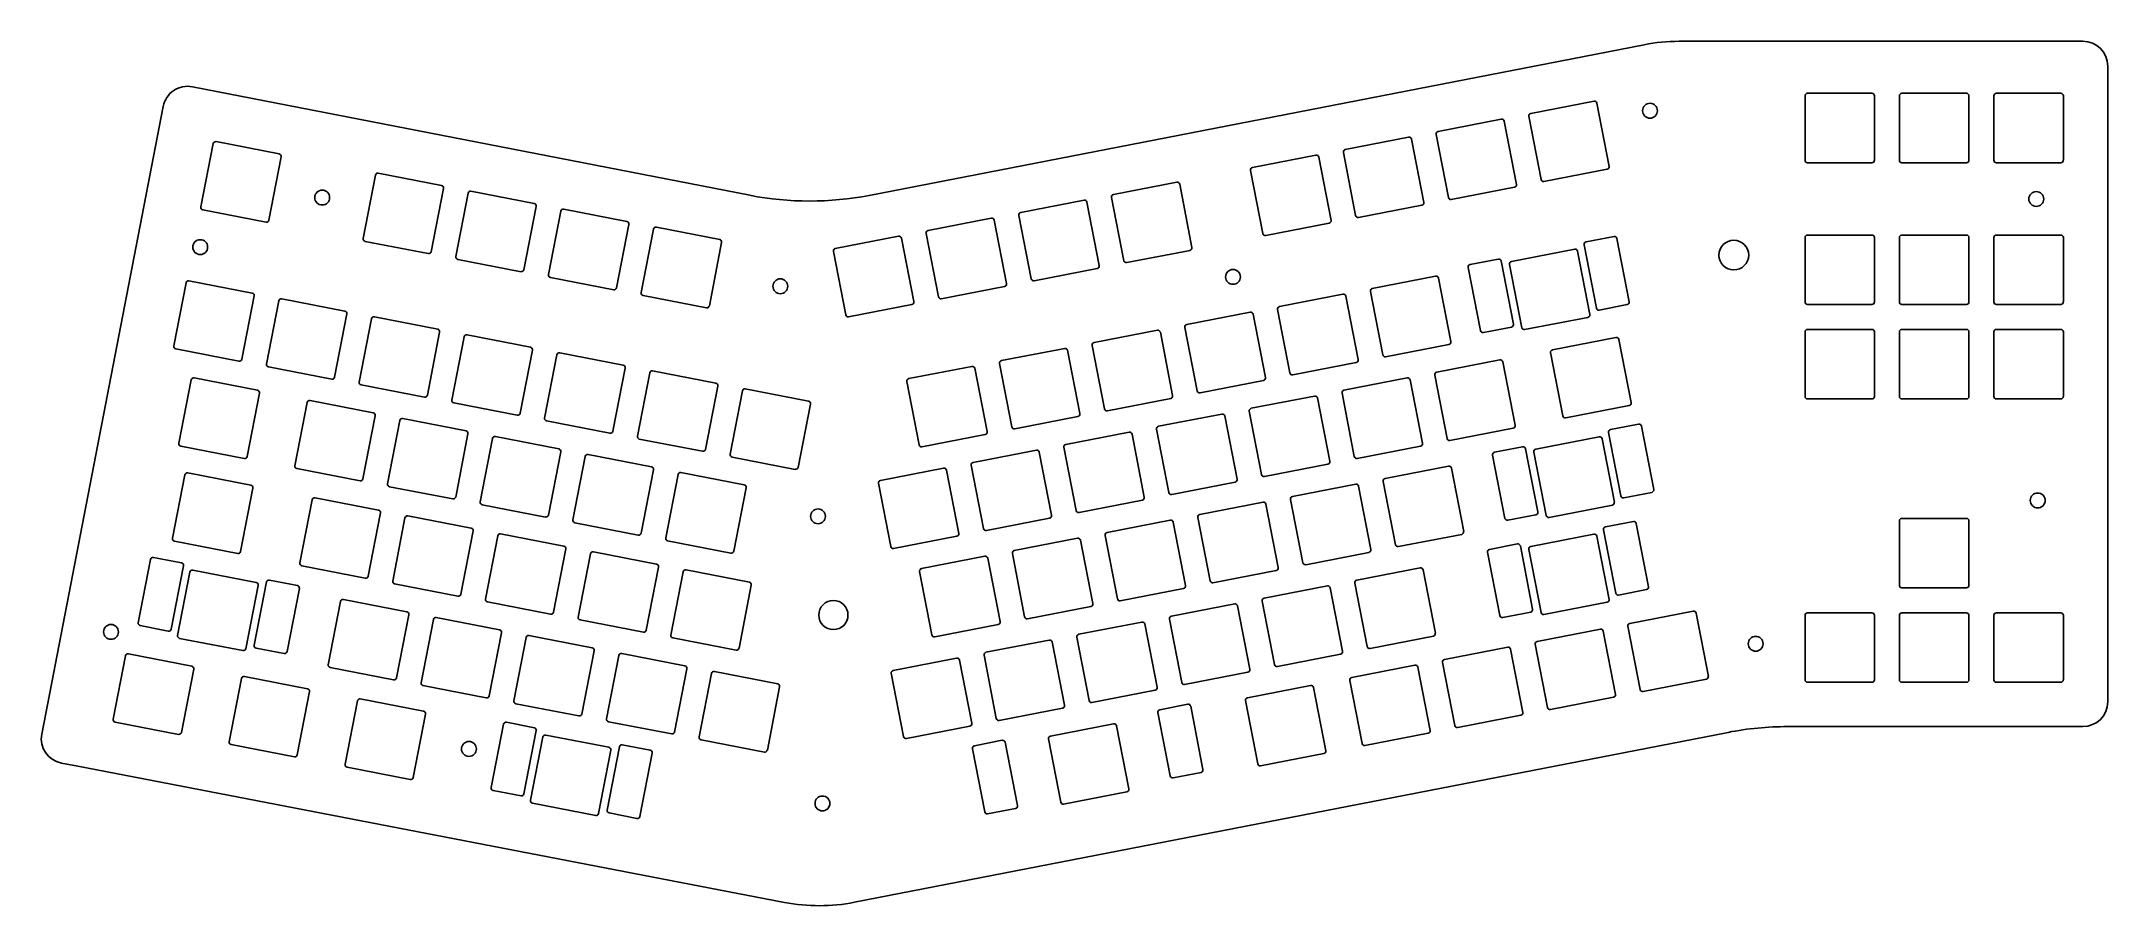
# Model space of a CAD drawing. Extents: x 101 to 518, y -308 to -134.
import ezdxf

# ---------------------------------------------------------------- set-up
doc = ezdxf.new("R2010")
doc.units = 0
doc.layers.add('BLACK', color=7, linetype='CONTINUOUS')

msp = doc.modelspace()

# ---------------------------------------------------------------- linework, layer by layer
at = {"layer": 'BLACK', "linetype": 'CONTINUOUS'}
for p, q in [((424.711961, -134.376322), (268.442894, -164.75692)), ((431.773007, -133.696311), (513.20974, -133.696311)), ((518.20974, -141.696311), (518.20974, -138.696311)), ((244.377337, -164.753061), (131.923203, -142.853183)), ((414.613744, -145.752447), (401.85259, -148.232964)), ((457.167648, -144.681553), (457.167648, -157.681553)), ((470.667648, -144.181553), (457.667648, -144.181553)), ((471.167648, -157.681553), (471.167648, -144.681553)), ((476.217648, -144.681553), (476.217648, -157.681553)), ((489.717648, -144.181553), (476.717648, -144.181553)), ((490.217648, -157.681553), (490.217648, -144.681553)), ((495.267648, -144.681553), (495.267648, -157.681553)), ((508.767648, -144.181553), (495.767648, -144.181553)), ((509.267648, -157.681553), (509.267648, -144.681553)), ((518.20974, -141.696311), (518.20974, -265.496311)), ((101.55841, -273.39485), (126.058534, -146.810875)), ((395.913747, -149.387358), (383.152593, -151.867875)), ((398.980482, -162.543921), (396.499965, -149.782767)), ((401.457181, -148.819182), (403.937698, -161.580336)), ((417.680479, -158.90901), (415.199962, -146.147856)), ((149.457701, -156.411514), (136.696547, -153.930997)), ((377.213749, -153.022269), (364.452595, -155.502786)), ((380.280484, -166.178832), (377.799967, -153.417678)), ((382.757184, -152.454093), (385.237701, -165.215247)), ((136.110329, -154.326406), (133.629812, -167.08756)), ((147.372593, -169.758886), (149.85311, -156.997732)), ((358.513751, -156.657181), (345.752597, -159.137698)), ((361.580486, -169.813744), (359.099969, -157.05259)), ((364.057186, -156.089004), (366.537703, -168.850158)), ((457.667648, -158.181553), (470.667648, -158.181553)), ((476.717648, -158.181553), (489.717648, -158.181553)), ((495.767648, -158.181553), (508.767648, -158.181553)), ((168.835325, -160.687501), (166.354808, -173.448655)), ((182.182697, -162.772609), (169.421543, -160.292092)), ((330.463754, -162.109548), (317.7026, -164.590065)), ((333.530489, -175.266111), (331.049972, -162.504957)), ((345.357188, -159.723916), (347.837705, -172.48507)), ((404.523916, -161.975745), (417.28507, -159.495228)), ((180.097589, -176.119981), (182.578106, -163.358827)), ((187.535323, -164.322413), (185.054806, -177.083567)), ((200.882695, -166.407521), (188.121541, -163.927004)), ((311.763756, -165.744459), (299.002602, -168.224976)), ((314.830491, -178.901022), (312.349974, -166.139868)), ((317.307191, -165.176283), (319.787708, -177.937437)), ((385.823919, -165.610656), (398.585073, -163.130139)), ((134.025221, -167.673778), (146.786375, -170.154295)), ((198.797587, -179.754893), (201.278104, -166.993739)), ((206.235321, -167.957324), (203.754804, -180.718478)), ((219.582693, -170.042432), (206.821539, -167.561915)), ((217.497585, -183.389804), (219.978102, -170.62865)), ((293.063758, -169.379371), (280.302604, -171.859888)), ((296.130493, -182.535934), (293.649976, -169.77478)), ((298.607193, -168.811194), (301.08771, -181.572348)), ((348.423923, -172.880479), (361.185077, -170.399962)), ((367.123921, -169.245567), (379.885075, -166.76505)), ((166.750217, -174.034873), (179.511371, -176.51539)), ((224.935318, -171.592235), (222.454801, -184.353389)), ((238.28269, -173.677343), (225.521536, -171.196826)), ((236.197582, -187.024715), (238.678099, -174.263561)), ((274.363761, -173.014282), (261.602607, -175.494799)), ((277.430496, -186.170845), (274.949979, -173.409691)), ((279.907195, -172.446106), (282.387712, -185.20726)), ((415.095155, -187.502657), (412.614638, -174.741504)), ((418.654404, -173.058134), (413.010047, -174.155286)), ((421.721139, -186.214697), (419.240622, -173.453543)), ((457.167648, -173.256553), (457.167648, -186.256553)), ((470.667648, -172.756553), (457.667648, -172.756553)), ((471.167648, -186.256553), (471.167648, -173.256553)), ((476.217648, -173.256553), (476.217648, -186.256553)), ((489.717648, -172.756553), (476.717648, -172.756553)), ((490.217648, -186.256553), (490.217648, -173.256553)), ((495.267648, -173.256553), (495.267648, -186.256553)), ((508.767648, -172.756553), (495.767648, -172.756553)), ((509.267648, -186.256553), (509.267648, -173.256553)), ((185.450215, -177.669785), (198.211369, -180.150302)), ((261.207198, -176.081017), (263.687715, -188.842171)), ((320.373926, -178.332846), (333.13508, -175.852329)), ((395.279406, -177.601773), (389.63505, -178.698925)), ((398.346141, -190.758336), (395.865624, -177.997181)), ((397.55955, -178.686634), (400.040067, -191.447788)), ((410.716113, -175.619899), (397.954959, -178.100416)), ((413.782848, -188.776462), (411.302331, -176.015308)), ((130.657962, -182.376403), (128.177445, -195.137557)), ((144.005334, -184.461511), (131.24418, -181.980994)), ((204.150213, -181.304696), (216.911367, -183.785213)), ((282.97393, -185.602669), (295.735084, -183.122152)), ((301.673928, -181.967757), (314.435082, -179.48724)), ((382.666116, -181.072266), (369.904962, -183.552783)), ((385.732851, -194.228829), (383.252334, -181.467675)), ((391.721347, -192.046065), (389.239641, -179.285143)), ((141.920226, -197.808883), (144.400743, -185.047729)), ((149.35796, -186.011314), (146.877443, -198.772468)), ((162.705332, -188.096422), (149.944178, -185.615905)), ((222.85021, -184.939607), (235.611364, -187.420124)), ((264.273933, -189.23758), (277.035087, -186.757063)), ((363.966118, -184.707178), (351.204964, -187.187695)), ((367.032853, -197.863741), (364.552336, -185.102587)), ((369.509553, -184.139001), (371.99007, -196.900155)), ((421.32573, -186.800915), (415.681373, -187.898066)), ((457.667648, -186.756553), (470.667648, -186.756553)), ((476.717648, -186.756553), (489.717648, -186.756553)), ((495.767648, -186.756553), (508.767648, -186.756553)), ((160.620224, -201.443794), (163.100741, -188.68264)), ((168.057957, -189.646226), (165.57744, -202.40738)), ((181.405329, -191.731334), (168.644175, -189.250817)), ((332.109557, -191.408824), (334.590074, -204.169978)), ((345.26612, -188.342089), (332.504966, -190.822606)), ((348.332855, -201.498652), (345.852338, -188.737498)), ((350.809555, -187.773913), (353.290072, -200.535067)), ((397.950732, -191.344554), (392.307565, -192.441475)), ((400.626285, -191.843197), (413.387439, -189.36268)), ((128.572854, -195.723775), (141.334008, -198.204292)), ((179.320221, -205.078706), (181.800738, -192.317552)), ((186.757955, -193.281137), (184.277438, -206.042291)), ((200.105327, -195.366245), (187.344173, -192.885728)), ((307.866124, -195.611912), (295.10497, -198.092429)), ((313.409559, -195.043735), (315.890076, -207.804889)), ((326.566122, -191.977), (313.804968, -194.457517)), ((329.632857, -205.133563), (327.15234, -192.372409)), ((372.576288, -197.295564), (385.337442, -194.815047)), ((419.026023, -193.411169), (406.264869, -195.891686)), ((422.092758, -206.567732), (419.612241, -193.806578)), ((457.167648, -192.306553), (457.167648, -205.306553)), ((470.667648, -191.806553), (457.667648, -191.806553)), ((471.167648, -205.306553), (471.167648, -192.306553)), ((476.217648, -192.306553), (476.217648, -205.306553)), ((489.717648, -191.806553), (476.717648, -191.806553)), ((490.217648, -205.306553), (490.217648, -192.306553)), ((495.267648, -192.306553), (495.267648, -205.306553)), ((508.767648, -191.806553), (495.767648, -191.806553)), ((509.267648, -205.306553), (509.267648, -192.306553)), ((147.272852, -199.358686), (160.034006, -201.839203)), ((198.020219, -208.713617), (200.500736, -195.952463)), ((205.457953, -196.916048), (202.977436, -209.677202)), ((218.805325, -199.001156), (206.044171, -196.520639)), ((216.720217, -212.348528), (219.200734, -199.587374)), ((289.166127, -199.246823), (276.404973, -201.72734)), ((292.232862, -212.403386), (289.752345, -199.642232)), ((294.709561, -198.678647), (297.190078, -211.439801)), ((310.932859, -208.768475), (308.452342, -196.007321)), ((353.87629, -200.930476), (366.637444, -198.449959)), ((395.651026, -197.954808), (382.889872, -200.435325)), ((398.717761, -211.111371), (396.237244, -198.350217)), ((405.86946, -196.477904), (408.349977, -209.239058)), ((131.69805, -201.985129), (129.217533, -214.746283)), ((145.045422, -204.070237), (132.284268, -201.58972)), ((165.972849, -202.993598), (178.734003, -205.474115)), ((224.157951, -200.55096), (221.677434, -213.312114)), ((237.505323, -202.636068), (224.744169, -200.155551)), ((235.420215, -215.98344), (237.900732, -203.222286)), ((242.857949, -204.185871), (240.377432, -216.947025)), ((256.205321, -206.270979), (243.444167, -203.790462)), ((276.009564, -202.313558), (278.490081, -215.074712)), ((335.176292, -204.565387), (347.937446, -202.08487)), ((376.951028, -201.58972), (364.189874, -204.070237)), ((380.017763, -214.746283), (377.537246, -201.985129)), ((382.494463, -201.021543), (384.97498, -213.782697)), ((142.960314, -217.417609), (145.440831, -204.656455)), ((155.073047, -206.528768), (152.59253, -219.289922)), ((168.420419, -208.613876), (155.659265, -206.133359)), ((184.672847, -206.628509), (197.434001, -209.109026)), ((254.120213, -219.618351), (256.60073, -206.857197)), ((316.476294, -208.200298), (329.237448, -205.719781)), ((345.094467, -208.291366), (347.574984, -221.05252)), ((358.25103, -205.224631), (345.489876, -207.705148)), ((361.317765, -218.381194), (358.837248, -205.62004)), ((363.794465, -204.656455), (366.274982, -217.417609)), ((408.936195, -209.634467), (421.697349, -207.15395)), ((457.667648, -205.806553), (470.667648, -205.806553)), ((476.717648, -205.806553), (489.717648, -205.806553)), ((495.767648, -205.806553), (508.767648, -205.806553)), ((166.335311, -221.961248), (168.815828, -209.200094)), ((173.773045, -210.163679), (171.292528, -222.924833)), ((187.120417, -212.248787), (174.359263, -209.76827)), ((203.372845, -210.26342), (216.133999, -212.743937)), ((297.776296, -211.83521), (310.53745, -209.354693)), ((320.851035, -212.494454), (308.089881, -214.974971)), ((326.39447, -211.926277), (328.874987, -224.687431)), ((339.551033, -208.859542), (326.789879, -211.340059)), ((342.617768, -222.016105), (340.137251, -209.254951)), ((385.561198, -214.178106), (398.322352, -211.697589)), ((423.586727, -210.912494), (417.94237, -212.009646)), ((426.653462, -224.069057), (424.172945, -211.307903)), ((129.612942, -215.332501), (142.374096, -217.813018)), ((185.035309, -225.596159), (187.515826, -212.835005)), ((192.473043, -213.798591), (189.992526, -226.559745)), ((205.820415, -215.883699), (193.059261, -213.403182)), ((203.735307, -229.231071), (206.215824, -216.469917)), ((222.072843, -213.898332), (234.833997, -216.378849)), ((279.076299, -215.470121), (291.837453, -212.989604)), ((302.151037, -216.129365), (289.389883, -218.609882)), ((305.217772, -229.285928), (302.737255, -216.524774)), ((307.694472, -215.561189), (310.174989, -228.322343)), ((323.91777, -225.651017), (321.437253, -212.889863)), ((366.8612, -217.813018), (379.622354, -215.332501)), ((400.211729, -215.456133), (394.567373, -216.553285)), ((403.278464, -228.612696), (400.797947, -215.851541)), ((402.491873, -216.540994), (404.97239, -229.302148)), ((415.648436, -213.474259), (402.887282, -215.954776)), ((418.715171, -226.630822), (416.234654, -213.869668)), ((420.027478, -225.357017), (417.546961, -212.595864)), ((143.74801, -223.224598), (130.986856, -220.744081)), ((152.987939, -219.87614), (165.749093, -222.356657)), ((211.173041, -217.433502), (208.692524, -230.194656)), ((224.520413, -219.51861), (211.759259, -217.038093)), ((222.435305, -232.865982), (224.915822, -220.104828)), ((243.22041, -223.153521), (230.459256, -220.673004)), ((240.772841, -217.533243), (253.533995, -220.01376)), ((283.451039, -219.764277), (270.689885, -222.244794)), ((286.517774, -232.92084), (284.037257, -220.159686)), ((288.994474, -219.1961), (291.474991, -231.957254)), ((348.161202, -221.447929), (360.922356, -218.967412)), ((385.260939, -219.38099), (372.499785, -221.861507)), ((388.327674, -232.537553), (385.847157, -219.776399)), ((396.65367, -229.900425), (394.171964, -217.139503)), ((130.400638, -221.13949), (127.920121, -233.900644)), ((141.662902, -236.57197), (144.143419, -223.810816)), ((171.687937, -223.511051), (184.449091, -225.991568)), ((229.873038, -221.068413), (227.392521, -233.829567)), ((241.135302, -236.500893), (243.615819, -223.739739)), ((270.294476, -222.831012), (272.774993, -235.592166)), ((329.461205, -225.08284), (342.222359, -222.602323)), ((366.560941, -223.015901), (353.799787, -225.496418)), ((369.627676, -236.172464), (367.147159, -223.41131)), ((372.104376, -222.447725), (374.584893, -235.208879)), ((426.258053, -224.655275), (420.613696, -225.752426)), ((156.113135, -226.137494), (153.632618, -238.898648)), ((169.460507, -228.222602), (156.699353, -225.742085)), ((167.375399, -241.569974), (169.855916, -228.80882)), ((190.387935, -227.145963), (203.149089, -229.62648)), ((310.761207, -228.717752), (323.522361, -226.237235)), ((347.860943, -226.650812), (335.099789, -229.131329)), ((350.927678, -239.807375), (348.447161, -227.046221)), ((353.404378, -226.082636), (355.884895, -238.84379)), ((402.883055, -229.198914), (397.239888, -230.295835)), ((405.558608, -229.697557), (418.319762, -227.21704)), ((174.813133, -229.772405), (172.332616, -242.533559)), ((188.160505, -231.857513), (175.399351, -229.376996)), ((186.075397, -245.204885), (188.555914, -232.443731)), ((206.860503, -235.492424), (194.099349, -233.011907)), ((209.087933, -230.780874), (221.849087, -233.261391)), ((292.061209, -232.352663), (304.822363, -229.872146)), ((316.004383, -233.352459), (318.4849, -246.113613)), ((329.160946, -230.285724), (316.399792, -232.766241)), ((332.227681, -243.442287), (329.747164, -230.681133)), ((334.70438, -229.717547), (337.184897, -242.478701)), ((375.171111, -235.604288), (387.932265, -233.123771)), ((414.608347, -233.082984), (401.847193, -235.563501)), ((418.987389, -244.965742), (416.506872, -232.204589)), ((422.546638, -230.521219), (416.902281, -231.618371)), ((425.613373, -243.677782), (423.132856, -230.916628)), ((476.217648, -230.406553), (476.217648, -243.406553)), ((489.717648, -229.906553), (476.717648, -229.906553)), ((490.217648, -243.406553), (490.217648, -230.406553)), ((128.31553, -234.486862), (141.076684, -236.967379)), ((193.513131, -233.407316), (191.032614, -246.16847)), ((204.775395, -248.839796), (207.255912, -236.078642)), ((212.213129, -237.042228), (209.732612, -249.803382)), ((225.560501, -239.127336), (212.799347, -236.646819)), ((227.78793, -234.415785), (240.549084, -236.896302)), ((273.361211, -235.987575), (286.122365, -233.507058)), ((297.304385, -236.98737), (299.784902, -249.748524)), ((310.460948, -233.920635), (297.699794, -236.401152)), ((313.527683, -247.077198), (311.047166, -234.316044)), ((356.471113, -239.239199), (369.232267, -236.758682)), ((395.613581, -249.50915), (393.131875, -236.748228)), ((399.17164, -235.064858), (393.527284, -236.16201)), ((402.238375, -248.221421), (399.757858, -235.460266)), ((401.451784, -236.149719), (403.932301, -248.910873)), ((417.675082, -246.239547), (415.194565, -233.478393)), ((121.023107, -250.947836), (123.502435, -238.186451)), ((129.73301, -238.888194), (124.088653, -237.791042)), ((127.647902, -252.235565), (130.128419, -239.474412)), ((131.440726, -240.748216), (128.960209, -253.50937)), ((144.788098, -242.833324), (132.026944, -240.352807)), ((154.028027, -239.484866), (166.789181, -241.965383)), ((223.475393, -252.474708), (225.95591, -239.713554)), ((230.913127, -240.677139), (228.43261, -253.438293)), ((244.260499, -242.762247), (231.499345, -240.28173)), ((278.604387, -240.622282), (281.084904, -253.383436)), ((291.76095, -237.555547), (278.999796, -240.036064)), ((294.827685, -250.71211), (292.347168, -237.950956)), ((337.771115, -242.87411), (350.532269, -240.393593)), ((379.545851, -239.898443), (366.784697, -242.37896)), ((382.612586, -253.055006), (380.132069, -240.293852)), ((142.70299, -256.180696), (145.183507, -243.419542)), ((144.396916, -255.491244), (146.877433, -242.730089)), ((153.108007, -243.431833), (147.463651, -242.334681)), ((151.022899, -256.779204), (153.503416, -244.018051)), ((172.728025, -243.119777), (185.489179, -245.600294)), ((242.175391, -256.109619), (244.655908, -243.348465)), ((319.071118, -246.509022), (331.832272, -244.028505)), ((360.845854, -243.533355), (348.0847, -246.013872)), ((363.912589, -256.689918), (361.432072, -243.928764)), ((366.389288, -242.965178), (368.869805, -255.726332)), ((425.217964, -244.264), (419.573607, -245.361151)), ((476.717648, -243.906553), (489.717648, -243.906553)), ((161.828223, -246.654947), (159.347706, -259.416101)), ((175.175595, -248.740055), (162.414441, -246.259538)), ((173.090487, -262.087427), (175.571004, -249.326273)), ((193.875593, -252.374966), (181.114439, -249.894449)), ((191.428023, -246.754688), (204.189177, -249.235205)), ((300.37112, -250.143933), (313.132274, -247.663416)), ((342.145856, -247.168266), (329.384702, -249.648783)), ((345.212591, -260.324829), (342.732074, -247.563675)), ((347.689291, -246.60009), (350.169808, -259.361244)), ((401.842966, -248.807639), (396.199799, -249.90456)), ((404.518519, -249.306282), (417.279673, -246.825765)), ((434.605757, -248.602435), (421.844603, -251.082952)), ((437.672492, -261.758998), (435.191975, -248.997844)), ((457.167648, -249.456553), (457.167648, -262.456553)), ((470.667648, -248.956553), (457.667648, -248.956553)), ((471.167648, -262.456553), (471.167648, -249.456553)), ((476.217648, -249.456553), (476.217648, -262.456553)), ((489.717648, -248.956553), (476.717648, -248.956553)), ((490.217648, -262.456553), (490.217648, -249.456553)), ((495.267648, -249.456553), (495.267648, -262.456553)), ((508.767648, -248.956553), (495.767648, -248.956553)), ((509.267648, -262.456553), (509.267648, -249.456553)), ((127.061684, -252.630974), (121.418516, -251.534054)), ((129.355618, -254.095588), (142.116772, -256.576105)), ((180.528221, -250.289858), (178.047704, -263.051012)), ((191.790485, -265.722338), (194.271002, -252.961184)), ((199.228218, -253.92477), (196.747701, -266.685924)), ((212.57559, -256.009878), (199.814436, -253.529361)), ((210.128021, -250.3896), (222.889175, -252.870117)), ((228.828019, -254.024511), (241.589173, -256.505028)), ((281.671122, -253.778845), (294.432276, -251.298328)), ((310.289295, -253.869912), (312.769812, -266.631066)), ((323.445858, -250.803177), (310.684704, -253.283694)), ((326.512593, -263.95974), (324.032076, -251.198586)), ((328.989293, -250.235001), (331.46981, -262.996155)), ((369.456023, -256.121741), (382.217177, -253.641224)), ((415.905759, -252.237346), (403.144605, -254.717863)), ((418.972494, -265.393909), (416.491977, -252.632755)), ((421.449194, -251.66917), (423.929711, -264.430324)), ((118.455816, -257.630758), (115.975299, -270.391912)), ((131.803188, -259.715866), (119.042034, -257.235349)), ((150.436681, -257.174614), (144.792325, -256.077462)), ((210.490482, -269.35725), (212.970999, -256.596096)), ((217.928216, -257.559681), (215.447699, -270.320835)), ((231.275588, -259.644789), (218.514434, -257.164272)), ((286.045862, -258.073), (273.284708, -260.553517)), ((291.589297, -257.504824), (294.069814, -270.265978)), ((304.74586, -254.438089), (291.984706, -256.918606)), ((307.812595, -267.594652), (305.332078, -254.833498)), ((350.756026, -259.756653), (363.51718, -257.276136)), ((397.205761, -255.872258), (384.444607, -258.352775)), ((400.272496, -269.028821), (397.791979, -256.267667)), ((402.749196, -255.304081), (405.229713, -268.065235)), ((129.71808, -273.063238), (132.198597, -260.302084)), ((141.830813, -262.174398), (139.350296, -274.935552)), ((155.178185, -264.259506), (142.417031, -261.778989)), ((159.743115, -260.002319), (172.504269, -262.482836)), ((229.19048, -272.992161), (231.670997, -260.231007)), ((236.628214, -261.194593), (234.147697, -273.955747)), ((249.975586, -263.279701), (237.214432, -260.799184)), ((272.889299, -261.139735), (275.369816, -273.900889)), ((289.112597, -271.229563), (286.63208, -258.468409)), ((332.056028, -263.391564), (344.817182, -260.911047)), ((378.505763, -259.507169), (365.744609, -261.987686)), ((381.572498, -272.663732), (379.091981, -259.902578)), ((384.049198, -258.938993), (386.529715, -271.700147)), ((424.515929, -264.825733), (437.277083, -262.345216)), ((153.093077, -277.606878), (155.573594, -264.845724)), ((178.553183, -268.803145), (165.792029, -266.322628)), ((178.443113, -263.63723), (191.204267, -266.117747)), ((247.890478, -276.627073), (250.370995, -263.865919)), ((313.35603, -267.026475), (326.117184, -264.545958)), ((344.311703, -266.663179), (346.79222, -279.424333)), ((357.468266, -263.596444), (344.707112, -266.076961)), ((360.535001, -276.753007), (358.054484, -263.991853)), ((365.3492, -262.573904), (367.829717, -275.335058)), ((405.815931, -268.460644), (418.577085, -265.980127)), ((457.667648, -262.956553), (470.667648, -262.956553)), ((476.717648, -262.956553), (489.717648, -262.956553)), ((495.767648, -262.956553), (508.767648, -262.956553)), ((518.20974, -265.496311), (518.20974, -266.896311)), ((165.205811, -266.718037), (162.725294, -279.479191)), ((176.468075, -282.150517), (178.948592, -269.389363)), ((197.14311, -267.272142), (209.904264, -269.752659)), ((294.656032, -270.661387), (307.417186, -268.18087)), ((329.122311, -281.840298), (326.641794, -269.079144)), ((332.68156, -267.395774), (327.037204, -268.492926)), ((335.748295, -280.552337), (333.267778, -267.791183)), ((387.115933, -272.095556), (399.877087, -269.615039)), ((116.370708, -270.97813), (129.131862, -273.458647)), ((192.188187, -284.187479), (194.667515, -271.426094)), ((200.89809, -272.127837), (195.253733, -271.030685)), ((198.812982, -285.475208), (201.293499, -272.714055)), ((202.605806, -273.987859), (200.125289, -286.749013)), ((215.953178, -276.072967), (203.192024, -273.59245)), ((215.843108, -270.907053), (228.604262, -273.38757)), ((234.543106, -274.541965), (247.30426, -277.022482)), ((441.651426, -273.055222), (265.437832, -307.329325)), ((275.956034, -274.296298), (288.717188, -271.815781)), ((295.281564, -274.665597), (289.637208, -275.762749)), ((304.574207, -274.387366), (307.054724, -287.14852)), ((317.73077, -271.320631), (304.969616, -273.801148)), ((320.797505, -284.477194), (318.316988, -271.71604)), ((368.415935, -275.730467), (381.177089, -273.24995)), ((511.80974, -271.896311), (453.679714, -271.896311)), ((513.20974, -271.896311), (511.80974, -271.896311)), ((139.745705, -275.52177), (152.506859, -278.002287)), ((213.86807, -289.420339), (216.348587, -276.659185)), ((215.561996, -288.730887), (218.042513, -275.969732)), ((224.273087, -276.671476), (218.628731, -275.574324)), ((222.187979, -290.018847), (224.668496, -277.257694)), ((291.723504, -289.109889), (289.241799, -276.348967)), ((298.348299, -287.82216), (295.867782, -275.061006)), ((347.378438, -279.819742), (360.139592, -277.339225)), ((108.80974, -279.896311), (105.509757, -279.252412)), ((251.379039, -307.342807), (108.80974, -279.896311)), ((163.120703, -280.065409), (175.881857, -282.545926)), ((335.352886, -281.138555), (329.708528, -282.235707)), ((198.226764, -285.870617), (192.583596, -284.773697)), ((200.520698, -287.335231), (213.281852, -289.815748)), ((307.640942, -287.543929), (320.402096, -285.063412)), ((221.601761, -290.414257), (215.957405, -289.317105)), ((297.95289, -288.408378), (292.309724, -289.505298))]:
    msp.add_line(p, q, dxfattribs=at)
at = {"layer": 'BLACK'}
for centre, radius in [((425.90974, -147.696311), 1.5), ((158.10974, -165.196311), 1.5), ((503.80974, -165.496311), 1.5), ((133.50974, -175.196311), 1.5), ((442.80974, -176.796311), 3), ((250.50974, -183.096311), 1.5), ((341.80974, -181.196311), 1.5), ((504.10974, -226.296311), 1.5), ((258.10974, -229.496311), 1.5), ((261.20974, -249.396311), 2.941088), ((115.50974, -252.796311), 1.5), ((447.20974, -255.196311), 1.5), ((187.70974, -276.396311), 1.5), ((259.00974, -287.396311), 1.5)]:
    msp.add_circle(centre, radius, dxfattribs=at)
for centre, radius, start, end in [((431.773, -170.6963), 36.999987, 89.99998916, 101.00174878), ((513.2097, -138.6963), 4.999989, -0.00012605, 89.99954163), ((130.9674, -147.761), 4.99997, 78.97952744, 169.04569094), ((414.709148, -146.243261), 0.5, 11.00004758, 100.99993509), ((457.667648, -144.681553), 0.5, 90, 180), ((470.667647, -144.681554), 0.500001, 0.00011459, 89.99988541), ((476.717648, -144.681553), 0.5, 90, 180), ((489.717647, -144.681554), 0.500001, 0.00011459, 89.99988541), ((495.767648, -144.681553), 0.5, 90, 180), ((508.767647, -144.681554), 0.500001, 0.00011459, 89.99988541), ((396.009151, -149.878172), 0.5, 11.00004758, 100.99993509), ((401.947995, -148.723778), 0.5, -258.99995242, -169.00006491), ((136.601143, -154.421811), 0.5, 79.00006491, 168.99995242), ((377.309153, -153.513083), 0.5, 11.00004758, 100.99993509), ((383.247998, -152.358689), 0.5, -258.99995242, -169.00006491), ((149.362296, -156.902328), 0.5, -10.99993509, 78.99995242), ((358.609155, -157.147995), 0.5, 11.00004758, 100.99993509), ((364.548, -155.9936), 0.5, -258.99995242, -169.00006491), ((457.667648, -157.681553), 0.5, -180, -90), ((470.664883, -157.680436), 0.500001, -89.99988541, -0.00011459), ((476.717648, -157.681553), 0.5, -180, -90), ((489.714883, -157.680436), 0.500001, -89.99988541, -0.00011459), ((495.767648, -157.681553), 0.5, -180, -90), ((508.764883, -157.680436), 0.500001, -89.99988541, -0.00011459), ((169.326139, -160.782906), 0.5, 79.00006491, 168.99995242), ((330.559158, -162.600362), 0.5, 11.00004758, 100.99993509), ((345.848002, -159.628512), 0.5, -258.99995242, -169.00006491), ((404.428512, -161.484931), 0.5, -168.99995242, -79.00006491), ((417.186744, -159.003849), 0.499996, -79.00056175, 11.00038188), ((182.087292, -163.263423), 0.5, -10.99993509, 78.99995242), ((188.026137, -164.417818), 0.5, 79.00006491, 168.99995242), ((200.78729, -166.898335), 0.5, -10.99993509, 78.99995242), ((256.42, -102.9148), 62.999982, -101.0201071, -78.99821129), ((311.85916, -166.235273), 0.5, 11.00004758, 100.99993509), ((317.798005, -165.080879), 0.5, -258.99995242, -169.00006491), ((379.786749, -166.273671), 0.499996, -79.00056175, 11.00038188), ((385.728515, -165.119842), 0.5, -168.99995242, -79.00006491), ((398.486747, -162.63876), 0.499996, -79.00056175, 11.00038188), ((134.120626, -167.182964), 0.5, -190.99993509, -101.00004758), ((146.879278, -169.661857), 0.500002, -100.99991323, -11.0001382), ((206.726135, -168.052729), 0.5, 79.00006491, 168.99995242), ((219.487288, -170.533246), 0.5, -10.99993509, 78.99995242), ((293.159162, -169.870185), 0.5, 11.00004758, 100.99993509), ((299.098007, -168.71579), 0.5, -258.99995242, -169.00006491), ((361.086751, -169.908583), 0.499996, -79.00056175, 11.00038188), ((367.028517, -168.754753), 0.5, -168.99995242, -79.00006491), ((166.845622, -173.544059), 0.5, -190.99993509, -101.00004758), ((225.426132, -171.68764), 0.5, 79.00006491, 168.99995242), ((238.187285, -174.168157), 0.5, -10.99993509, 78.99995242), ((274.459165, -173.505096), 0.5, 11.00004758, 100.99993509), ((280.398009, -172.350702), 0.5, -258.99995242, -169.00006491), ((348.328519, -172.389665), 0.5, -168.99995242, -79.00006491), ((413.105453, -174.6461), 0.500001, -258.99983994, -169.00008677), ((418.749807, -173.548949), 0.500001, 11.0001382, 100.99980074), ((457.667648, -173.256553), 0.5, 90, 180), ((470.667647, -173.256554), 0.500001, 0.00011459, 89.99988541), ((476.717648, -173.256553), 0.5, 90, 180), ((489.717647, -173.256554), 0.500001, 0.00011459, 89.99988541), ((495.767648, -173.256553), 0.5, 90, 180), ((508.767647, -173.256554), 0.500001, 0.00011459, 89.99988541), ((179.604274, -176.022952), 0.500002, -100.99991323, -11.0001382), ((185.54562, -177.178971), 0.5, -190.99993509, -101.00004758), ((261.698012, -175.985613), 0.5, -258.99995242, -169.00006491), ((314.336756, -178.995861), 0.499996, -79.00056175, 11.00038188), ((320.278522, -177.842032), 0.5, -168.99995242, -79.00006491), ((333.036754, -175.36095), 0.499996, -79.00056175, 11.00038188), ((389.730504, -179.18973), 0.50005, -258.99424383, -169.00012391), ((395.374762, -178.092597), 0.500001, 11.00023538, 100.99431711), ((398.050364, -178.59123), 0.5, -258.99995242, -169.00006491), ((410.811517, -176.110713), 0.5, 11.00004758, 100.99993509), ((131.148776, -182.471808), 0.5, 79.00006491, 168.99995242), ((198.304272, -179.657864), 0.500002, -100.99991323, -11.0001382), ((204.245618, -180.813882), 0.5, -190.99993509, -101.00004758), ((295.636758, -182.630773), 0.499996, -79.00056175, 11.00038188), ((301.578524, -181.476943), 0.5, -168.99995242, -79.00006491), ((382.76152, -181.56308), 0.5, 11.00004758, 100.99993509), ((143.909929, -184.952325), 0.5, -10.99993509, 78.99995242), ((149.848774, -186.106719), 0.5, 79.00006491, 168.99995242), ((217.00427, -183.292775), 0.500002, -100.99991323, -11.0001382), ((222.945615, -184.448793), 0.5, -190.99993509, -101.00004758), ((235.704267, -186.927686), 0.500002, -100.99991323, -11.0001382), ((276.936761, -186.265684), 0.499996, -79.00056175, 11.00038188), ((282.878526, -185.111855), 0.5, -168.99995242, -79.00006491), ((351.300369, -187.678509), 0.5, -258.99995242, -169.00006491), ((364.061522, -185.197992), 0.5, 11.00004758, 100.99993509), ((370.000367, -184.043597), 0.5, -258.99995242, -169.00006491), ((415.58597, -187.407252), 0.5, -168.99997429, -79.0001774), ((421.230325, -186.310101), 0.5, -78.99995242, 10.99993509), ((457.667648, -186.256553), 0.5, -180, -90), ((470.664883, -186.255436), 0.500001, -89.99988541, -0.00011459), ((476.717648, -186.256553), 0.5, -180, -90), ((489.714883, -186.255436), 0.500001, -89.99988541, -0.00011459), ((495.767648, -186.256553), 0.5, -180, -90), ((508.764883, -186.255436), 0.500001, -89.99988541, -0.00011459), ((162.609927, -188.587236), 0.5, -10.99993509, 78.99995242), ((168.548771, -189.741631), 0.5, 79.00006491, 168.99995242), ((264.178529, -188.746766), 0.5, -168.99995242, -79.00006491), ((332.600371, -191.31342), 0.5, -258.99995242, -169.00006491), ((345.361524, -188.832903), 0.5, 11.00004758, 100.99993509), ((397.855375, -190.853773), 0.499959, -79.00463059, 11.00469704), ((400.530881, -191.352383), 0.5, -168.99995242, -79.00006491), ((413.289113, -188.871301), 0.499996, -79.00056175, 11.00038188), ((128.668259, -195.232961), 0.5, -190.99993509, -101.00004758), ((181.309924, -192.222148), 0.5, -10.99993509, 78.99995242), ((187.248769, -193.376542), 0.5, 79.00006491, 168.99995242), ((200.009922, -195.857059), 0.5, -10.99993509, 78.99995242), ((307.961528, -196.102726), 0.5, 11.00004758, 100.99993509), ((313.900373, -194.948331), 0.5, -258.99995242, -169.00006491), ((326.661526, -192.467814), 0.5, 11.00004758, 100.99993509), ((385.239116, -194.323668), 0.499996, -79.00056175, 11.00038188), ((392.212199, -191.950654), 0.5, -169.00010837, -79.00449244), ((419.121427, -193.901983), 0.5, 11.00004758, 100.99993509), ((457.667648, -192.306553), 0.5, 90, 180), ((470.667647, -192.306554), 0.500001, 0.00011459, 89.99988541), ((476.717648, -192.306553), 0.5, 90, 180), ((489.717647, -192.306554), 0.500001, 0.00011459, 89.99988541), ((495.767648, -192.306553), 0.5, 90, 180), ((508.767647, -192.306554), 0.500001, 0.00011459, 89.99988541), ((141.426911, -197.711854), 0.500002, -100.99991323, -11.0001382), ((147.368257, -198.867872), 0.5, -190.99993509, -101.00004758), ((205.948767, -197.011453), 0.5, 79.00006491, 168.99995242), ((218.70992, -199.49197), 0.5, -10.99993509, 78.99995242), ((289.261531, -199.737637), 0.5, 11.00004758, 100.99993509), ((295.200375, -198.583243), 0.5, -258.99995242, -169.00006491), ((366.539118, -197.95858), 0.499996, -79.00056175, 11.00038188), ((372.480884, -196.80475), 0.5, -168.99995242, -79.00006491), ((395.74643, -198.445622), 0.5, 11.00004758, 100.99993509), ((406.360274, -196.3825), 0.5, -258.99995242, -169.00006491), ((132.188864, -202.080534), 0.5, 79.00006491, 168.99995242), ((144.950017, -204.561051), 0.5, -10.99993509, 78.99995242), ((160.126909, -201.346765), 0.500002, -100.99991323, -11.0001382), ((166.068254, -202.502784), 0.5, -190.99993509, -101.00004758), ((224.648765, -200.646365), 0.5, 79.00006491, 168.99995242), ((237.409918, -203.126882), 0.5, -10.99993509, 78.99995242), ((243.348763, -204.281276), 0.5, 79.00006491, 168.99995242), ((276.500378, -202.218154), 0.5, -258.99995242, -169.00006491), ((335.080888, -204.074573), 0.5, -168.99995242, -79.00006491), ((347.83912, -201.593491), 0.499996, -79.00056175, 11.00038188), ((353.780886, -200.439662), 0.5, -168.99995242, -79.00006491), ((364.285279, -204.561051), 0.5, -258.99995242, -169.00006491), ((377.046432, -202.080534), 0.5, 11.00004758, 100.99993509), ((382.985277, -200.926139), 0.5, -258.99995242, -169.00006491), ((155.563861, -206.624173), 0.5, 79.00006491, 168.99995242), ((178.826906, -204.981677), 0.500002, -100.99991323, -11.0001382), ((184.768252, -206.137695), 0.5, -190.99993509, -101.00004758), ((256.109916, -206.761793), 0.5, -10.99993509, 78.99995242), ((316.38089, -207.709484), 0.5, -168.99995242, -79.00006491), ((329.139122, -205.228402), 0.499996, -79.00056175, 11.00038188), ((345.585281, -208.195962), 0.5, -258.99995242, -169.00006491), ((358.346434, -205.715445), 0.5, 11.00004758, 100.99993509), ((421.599023, -206.662571), 0.499996, -79.00056175, 11.00038188), ((457.667648, -205.306553), 0.5, -180, -90), ((470.664883, -205.305436), 0.500001, -89.99988541, -0.00011459), ((476.717648, -205.306553), 0.5, -180, -90), ((489.714883, -205.305436), 0.500001, -89.99988541, -0.00011459), ((495.767648, -205.306553), 0.5, -180, -90), ((508.764883, -205.305436), 0.500001, -89.99988541, -0.00011459), ((168.325014, -209.10469), 0.5, -10.99993509, 78.99995242), ((174.263859, -210.259084), 0.5, 79.00006491, 168.99995242), ((187.025012, -212.739601), 0.5, -10.99993509, 78.99995242), ((197.526904, -208.616588), 0.500002, -100.99991323, -11.0001382), ((203.46825, -209.772606), 0.5, -190.99993509, -101.00004758), ((216.226902, -212.251499), 0.500002, -100.99991323, -11.0001382), ((291.739127, -212.498225), 0.499996, -79.00056175, 11.00038188), ((297.680892, -211.344396), 0.5, -168.99995242, -79.00006491), ((310.439124, -208.863314), 0.499996, -79.00056175, 11.00038188), ((320.946439, -212.985268), 0.5, 11.00004758, 100.99993509), ((326.885284, -211.830873), 0.5, -258.99995242, -169.00006491), ((339.646437, -209.350356), 0.5, 11.00004758, 100.99993509), ((398.224026, -211.20621), 0.499996, -79.00056175, 11.00038188), ((408.840791, -209.143653), 0.5, -168.99995242, -79.00006491), ((418.037776, -212.50046), 0.500001, -258.99983994, -169.00008677), ((423.68213, -211.403309), 0.500001, 11.0001382, 100.99980074), ((129.708347, -214.841687), 0.5, -190.99993509, -101.00004758), ((192.963857, -213.893996), 0.5, 79.00006491, 168.99995242), ((205.72501, -216.374513), 0.5, -10.99993509, 78.99995242), ((222.168248, -213.407518), 0.5, -190.99993509, -101.00004758), ((234.9269, -215.886411), 0.500002, -100.99991323, -11.0001382), ((278.980895, -214.979307), 0.5, -168.99995242, -79.00006491), ((302.246441, -216.620179), 0.5, 11.00004758, 100.99993509), ((308.185286, -215.465785), 0.5, -258.99995242, -169.00006491), ((379.524028, -214.841122), 0.499996, -79.00056175, 11.00038188), ((385.465794, -213.687292), 0.5, -168.99995242, -79.00006491), ((394.662827, -217.04409), 0.50005, -258.99424383, -169.00012391), ((400.307085, -215.946957), 0.500001, 11.00023538, 100.99431711), ((402.982687, -216.44559), 0.5, -258.99995242, -169.00006491), ((415.74384, -213.965073), 0.5, 11.00004758, 100.99993509), ((130.891452, -221.234895), 0.5, 79.00006491, 168.99995242), ((142.466999, -217.32058), 0.500002, -100.99991323, -11.0001382), ((153.083344, -219.385326), 0.5, -190.99993509, -101.00004758), ((211.663855, -217.528907), 0.5, 79.00006491, 168.99995242), ((224.425008, -220.009424), 0.5, -10.99993509, 78.99995242), ((230.363852, -221.163818), 0.5, 79.00006491, 168.99995242), ((240.868246, -217.042429), 0.5, -190.99993509, -101.00004758), ((253.626898, -219.521322), 0.500002, -100.99991323, -11.0001382), ((283.546443, -220.255091), 0.5, 11.00004758, 100.99993509), ((289.485288, -219.100696), 0.5, -258.99995242, -169.00006491), ((360.82403, -218.476033), 0.499996, -79.00056175, 11.00038188), ((366.765796, -217.322204), 0.5, -168.99995242, -79.00006491), ((385.356343, -219.871804), 0.5, 11.00004758, 100.99993509), ((143.652605, -223.715412), 0.5, -10.99993509, 78.99995242), ((165.841996, -221.864219), 0.500002, -100.99991323, -11.0001382), ((171.783342, -223.020237), 0.5, -190.99993509, -101.00004758), ((243.125005, -223.644335), 0.5, -10.99993509, 78.99995242), ((270.78529, -222.735608), 0.5, -258.99995242, -169.00006491), ((329.365801, -224.592026), 0.5, -168.99995242, -79.00006491), ((342.124033, -222.110944), 0.499996, -79.00056175, 11.00038188), ((348.065798, -220.957115), 0.5, -168.99995242, -79.00006491), ((366.656345, -223.506715), 0.5, 11.00004758, 100.99993509), ((372.59519, -222.352321), 0.5, -258.99995242, -169.00006491), ((426.162648, -224.164461), 0.5, -78.99995242, 10.99993509), ((156.603949, -226.232899), 0.5, 79.00006491, 168.99995242), ((169.365102, -228.713416), 0.5, -10.99993509, 78.99995242), ((184.541994, -225.49913), 0.500002, -100.99991323, -11.0001382), ((190.48334, -226.655149), 0.5, -190.99993509, -101.00004758), ((310.665803, -228.226938), 0.5, -168.99995242, -79.00006491), ((323.424035, -225.745856), 0.499996, -79.00056175, 11.00038188), ((335.195194, -229.622143), 0.5, -258.99995242, -169.00006491), ((347.956347, -227.141626), 0.5, 11.00004758, 100.99993509), ((353.895192, -225.987232), 0.5, -258.99995242, -169.00006491), ((402.787698, -228.708133), 0.499959, -79.00463059, 11.00469704), ((418.221436, -226.725661), 0.499996, -79.00056175, 11.00038188), ((420.518293, -225.261612), 0.5, -168.99997429, -79.0001774), ((175.303947, -229.86781), 0.5, 79.00006491, 168.99995242), ((188.0651, -232.348327), 0.5, -10.99993509, 78.99995242), ((194.003945, -233.502721), 0.5, 79.00006491, 168.99995242), ((203.241992, -229.134042), 0.500002, -100.99991323, -11.0001382), ((209.183338, -230.29006), 0.5, -190.99993509, -101.00004758), ((221.94199, -232.768953), 0.500002, -100.99991323, -11.0001382), ((286.024039, -233.015679), 0.499996, -79.00056175, 11.00038188), ((291.965805, -231.861849), 0.5, -168.99995242, -79.00006491), ((304.724037, -229.380767), 0.499996, -79.00056175, 11.00038188), ((316.495197, -233.257055), 0.5, -258.99995242, -169.00006491), ((329.25635, -230.776538), 0.5, 11.00004758, 100.99993509), ((387.833939, -232.632392), 0.499996, -79.00056175, 11.00038188), ((397.144522, -229.805014), 0.5, -169.00010837, -79.00449244), ((405.463204, -229.206743), 0.5, -168.99995242, -79.00006491), ((414.703751, -233.573798), 0.5, 11.00004758, 100.99993509), ((416.997687, -232.109185), 0.500001, -258.99983994, -169.00008677), ((422.642041, -231.012034), 0.500001, 11.0001382, 100.99980074), ((476.717648, -230.406553), 0.5, 90, 180), ((489.717647, -230.406554), 0.500001, 0.00011459, 89.99988541), ((128.410935, -233.996048), 0.5, -190.99993509, -101.00004758), ((141.169587, -236.474941), 0.500002, -100.99991323, -11.0001382), ((206.765098, -235.983238), 0.5, -10.99993509, 78.99995242), ((212.703943, -237.137633), 0.5, 79.00006491, 168.99995242), ((227.883335, -233.924971), 0.5, -190.99993509, -101.00004758), ((240.641987, -236.403864), 0.500002, -100.99991323, -11.0001382), ((273.265807, -235.496761), 0.5, -168.99995242, -79.00006491), ((297.795199, -236.891966), 0.5, -258.99995242, -169.00006491), ((310.556352, -234.411449), 0.5, 11.00004758, 100.99993509), ((369.133941, -236.267303), 0.499996, -79.00056175, 11.00038188), ((375.075707, -235.113474), 0.5, -168.99995242, -79.00006491), ((393.622738, -236.652815), 0.50005, -258.99424383, -169.00012391), ((399.266996, -235.555682), 0.500001, 11.00023538, 100.99431711), ((401.942598, -236.054315), 0.5, -258.99995242, -169.00006491), ((123.993298, -238.281866), 0.500051, 79.00579538, 168.99989896), ((129.637556, -239.378999), 0.500001, -10.99987609, 78.99424383), ((131.93154, -240.843621), 0.5, 79.00006491, 168.99995242), ((154.123432, -238.994052), 0.5, -190.99993509, -101.00004758), ((166.882084, -241.472945), 0.500002, -100.99991323, -11.0001382), ((225.465096, -239.61815), 0.5, -10.99993509, 78.99995242), ((231.403941, -240.772544), 0.5, 79.00006491, 168.99995242), ((279.095201, -240.526878), 0.5, -258.99995242, -169.00006491), ((291.856354, -238.046361), 0.5, 11.00004758, 100.99993509), ((350.433943, -239.902214), 0.499996, -79.00056175, 11.00038188), ((356.375709, -238.748385), 0.5, -168.99995242, -79.00006491), ((379.641255, -240.389257), 0.5, 11.00004758, 100.99993509), ((144.692693, -243.324138), 0.5, -10.99993509, 78.99995242), ((147.368247, -242.825496), 0.500001, 79.00008677, 168.99972745), ((153.012601, -243.922647), 0.500001, -10.99991323, 78.99983994), ((172.82343, -242.628963), 0.5, -190.99993509, -101.00004758), ((185.582082, -245.107856), 0.500002, -100.99991323, -11.0001382), ((244.165094, -243.253061), 0.5, -10.99993509, 78.99995242), ((331.733946, -243.537126), 0.499996, -79.00056175, 11.00038188), ((337.675711, -242.383296), 0.5, -168.99995242, -79.00006491), ((360.941258, -244.024169), 0.5, 11.00004758, 100.99993509), ((366.880102, -242.869774), 0.5, -258.99995242, -169.00006491), ((419.478204, -244.870337), 0.5, -168.99997429, -79.0001774), ((425.122559, -243.773186), 0.5, -78.99995242, 10.99993509), ((476.717648, -243.406553), 0.5, -180, -90), ((489.714883, -243.405436), 0.500001, -89.99988541, -0.00011459), ((162.319037, -246.750352), 0.5, 79.00006491, 168.99995242), ((175.08019, -249.230869), 0.5, -10.99993509, 78.99995242), ((181.019035, -250.385263), 0.5, 79.00006491, 168.99995242), ((191.523428, -246.263874), 0.5, -190.99993509, -101.00004758), ((204.28208, -248.742767), 0.500002, -100.99991323, -11.0001382), ((210.223426, -249.898786), 0.5, -190.99993509, -101.00004758), ((300.275716, -249.653119), 0.5, -168.99995242, -79.00006491), ((313.033948, -247.172037), 0.499996, -79.00056175, 11.00038188), ((318.975714, -246.018208), 0.5, -168.99995242, -79.00006491), ((329.480107, -250.139597), 0.5, -258.99995242, -169.00006491), ((342.24126, -247.65908), 0.5, 11.00004758, 100.99993509), ((348.180105, -246.504686), 0.5, -258.99995242, -169.00006491), ((396.104433, -249.413739), 0.5, -169.00010837, -79.00449244), ((401.747609, -248.316858), 0.499959, -79.00463059, 11.00469704), ((404.423115, -248.815468), 0.5, -168.99995242, -79.00006491), ((417.181347, -246.334386), 0.499996, -79.00056175, 11.00038188), ((434.701161, -249.093249), 0.5, 11.00004758, 100.99993509), ((457.667648, -249.456553), 0.5, 90, 180), ((470.667647, -249.456554), 0.500001, 0.00011459, 89.99988541), ((476.717648, -249.456553), 0.5, 90, 180), ((489.717647, -249.456554), 0.500001, 0.00011459, 89.99988541), ((495.767648, -249.456553), 0.5, 90, 180), ((508.767647, -249.456554), 0.500001, 0.00011459, 89.99988541), ((121.513959, -251.043249), 0.499999, -191.00011658, -101.00451885), ((127.15712, -252.140209), 0.49996, -101.00460642, -10.99523505), ((129.451023, -253.604774), 0.5, -190.99993509, -101.00004758), ((193.780188, -252.86578), 0.5, -10.99993509, 78.99995242), ((199.719032, -254.020175), 0.5, 79.00006491, 168.99995242), ((222.982078, -252.377679), 0.500002, -100.99991323, -11.0001382), ((228.923424, -253.533697), 0.5, -190.99993509, -101.00004758), ((281.575718, -253.288031), 0.5, -168.99995242, -79.00006491), ((294.33395, -250.806949), 0.499996, -79.00056175, 11.00038188), ((310.780109, -253.774508), 0.5, -258.99995242, -169.00006491), ((323.541262, -251.293991), 0.5, 11.00004758, 100.99993509), ((382.118851, -253.149845), 0.499996, -79.00056175, 11.00038188), ((416.001163, -252.72816), 0.5, 11.00004758, 100.99993509), ((421.940008, -251.573766), 0.5, -258.99995242, -169.00006491), ((118.94663, -257.726163), 0.5, 79.00006491, 168.99995242), ((142.209675, -256.083667), 0.500002, -100.99991323, -11.0001382), ((144.887727, -255.58665), 0.499998, -191.00022566, -100.99975385), ((150.532085, -256.683799), 0.5, -100.99991323, -11.00004758), ((212.480185, -256.500692), 0.5, -10.99993509, 78.99995242), ((218.41903, -257.655086), 0.5, 79.00006491, 168.99995242), ((241.682076, -256.01259), 0.500002, -100.99991323, -11.0001382), ((286.141266, -258.563814), 0.5, 11.00004758, 100.99993509), ((292.080111, -257.40942), 0.5, -258.99995242, -169.00006491), ((304.841264, -254.928903), 0.5, 11.00004758, 100.99993509), ((363.418854, -256.784757), 0.499996, -79.00056175, 11.00038188), ((369.360619, -255.630927), 0.5, -168.99995242, -79.00006491), ((384.540012, -258.843589), 0.5, -258.99995242, -169.00006491), ((397.301165, -256.363072), 0.5, 11.00004758, 100.99993509), ((403.24001, -255.208677), 0.5, -258.99995242, -169.00006491), ((131.707783, -260.20668), 0.5, -10.99993509, 78.99995242), ((142.321627, -262.269803), 0.5, 79.00006491, 168.99995242), ((159.83852, -259.511505), 0.5, -190.99993509, -101.00004758), ((172.597172, -261.990398), 0.500002, -100.99991323, -11.0001382), ((231.180183, -260.135603), 0.5, -10.99993509, 78.99995242), ((237.119028, -261.289998), 0.5, 79.00006491, 168.99995242), ((273.380113, -261.044331), 0.5, -258.99995242, -169.00006491), ((344.718856, -260.419668), 0.499996, -79.00056175, 11.00038188), ((350.660622, -259.265839), 0.5, -168.99995242, -79.00006491), ((365.840014, -262.4785), 0.5, -258.99995242, -169.00006491), ((378.601167, -259.997983), 0.5, 11.00004758, 100.99993509), ((437.178757, -261.853837), 0.499996, -79.00056175, 11.00038188), ((457.667648, -262.456553), 0.5, -180, -90), ((470.664883, -262.455436), 0.500001, -89.99988541, -0.00011459), ((476.717648, -262.456553), 0.5, -180, -90), ((489.714883, -262.455436), 0.500001, -89.99988541, -0.00011459), ((495.767648, -262.456553), 0.5, -180, -90), ((508.764883, -262.455436), 0.500001, -89.99988541, -0.00011459), ((155.08278, -264.75032), 0.5, -10.99993509, 78.99995242), ((165.696625, -266.813442), 0.5, 79.00006491, 168.99995242), ((178.538518, -263.146416), 0.5, -190.99993509, -101.00004758), ((191.29717, -265.625309), 0.500002, -100.99991323, -11.0001382), ((197.238515, -266.781328), 0.5, -190.99993509, -101.00004758), ((249.880181, -263.770515), 0.5, -10.99993509, 78.99995242), ((313.260626, -266.535661), 0.5, -168.99995242, -79.00006491), ((326.018858, -264.054579), 0.499996, -79.00056175, 11.00038188), ((331.960624, -262.90075), 0.5, -168.99995242, -79.00006491), ((344.802517, -266.567775), 0.5, -258.99995242, -169.00006491), ((357.56367, -264.087258), 0.5, 11.00004758, 100.99993509), ((418.478759, -265.488748), 0.499996, -79.00056175, 11.00038188), ((424.420525, -264.334919), 0.5, -168.99995242, -79.00006491), ((116.466113, -270.487316), 0.5, -190.99993509, -101.00004758), ((178.457778, -269.293959), 0.5, -10.99993509, 78.99995242), ((209.997167, -269.260221), 0.500002, -100.99991323, -11.0001382), ((215.938513, -270.416239), 0.5, -190.99993509, -101.00004758), ((294.560628, -270.170573), 0.5, -168.99995242, -79.00006491), ((307.31886, -267.689491), 0.499996, -79.00056175, 11.00038188), ((327.1326, -268.983734), 0.499994, -259.00083362, -168.99921506), ((332.776964, -267.886588), 0.5, 11.00004758, 100.99993509), ((399.778761, -269.12366), 0.499996, -79.00056175, 11.00038188), ((405.720527, -267.96983), 0.5, -168.99995242, -79.00006491), ((513.2097, -266.8963), 5.00004, -89.99954163, -0.00012605), ((106.4673, -274.345), 4.999958, -190.95453806, -101.04093113), ((129.224765, -272.966209), 0.500002, -100.99991323, -11.0001382), ((139.84111, -275.030956), 0.5, -190.99993509, -101.00004758), ((195.158378, -271.521509), 0.500051, 79.00579538, 168.99989896), ((200.802636, -272.618642), 0.500001, -10.99987609, 78.99424383), ((203.09662, -274.083264), 0.5, 79.00006491, 168.99995242), ((228.697165, -272.895132), 0.500002, -100.99991323, -11.0001382), ((234.638511, -274.051151), 0.5, -190.99993509, -101.00004758), ((275.86063, -273.805484), 0.5, -168.99995242, -79.00006491), ((288.618862, -271.324402), 0.499996, -79.00056175, 11.00038188), ((295.376969, -275.156412), 0.500001, 11.00018193, 101.00002571), ((305.065021, -274.291962), 0.5, -258.99995242, -169.00006491), ((317.826174, -271.811445), 0.5, 11.00004758, 100.99993509), ((381.078763, -272.758571), 0.499996, -79.00056175, 11.00038188), ((387.020529, -271.604742), 0.5, -168.99995242, -79.00006491), ((453.6797, -334.8963), 62.999987, 89.99998727, 101.00677251), ((152.599762, -277.509849), 0.500002, -100.99991323, -11.0001382), ((215.857773, -276.563781), 0.5, -10.99993509, 78.99995242), ((218.533327, -276.065139), 0.500001, 79.00008677, 168.99972745), ((224.177681, -277.16229), 0.500001, -10.99991323, 78.99983994), ((247.397163, -276.530044), 0.500002, -100.99991323, -11.0001382), ((289.732613, -276.253563), 0.5, -258.99995242, -169.00006491), ((360.041266, -276.847846), 0.499996, -79.00056175, 11.00038188), ((368.320531, -275.239653), 0.5, -168.99995242, -79.00006491), ((163.216108, -279.574595), 0.5, -190.99993509, -101.00004758), ((175.97476, -282.053488), 0.500002, -100.99991323, -11.0001382), ((329.613126, -281.744892), 0.500001, -168.9998618, -79.00031175), ((335.257481, -280.647741), 0.5, -78.99995242, 10.99993509), ((347.283034, -279.328928), 0.5, -168.99995242, -79.00006491), ((192.679039, -284.282892), 0.499999, -191.00011658, -101.00451885), ((198.3222, -285.379852), 0.49996, -101.00460642, -10.99523505), ((200.616103, -286.844417), 0.5, -190.99993509, -101.00004758), ((307.545538, -287.053115), 0.5, -168.99995242, -79.00006491), ((320.30377, -284.572033), 0.499996, -79.00056175, 11.00038188), ((213.374755, -289.32331), 0.500002, -100.99991323, -11.0001382), ((216.052807, -288.826293), 0.499998, -191.00022566, -100.99975385), ((221.697165, -289.923442), 0.5, -100.99991323, -11.00004758), ((292.214307, -289.014488), 0.499999, -169.00016186, -78.99851513), ((297.857486, -287.917565), 0.5, -79.00004305, 11.00006944), ((258.3736, -271.0099), 37.000054, -100.89687657, -78.99323421)]:
    msp.add_arc(centre, radius, start, end, dxfattribs=at)

doc.saveas('drawing.dxf')
